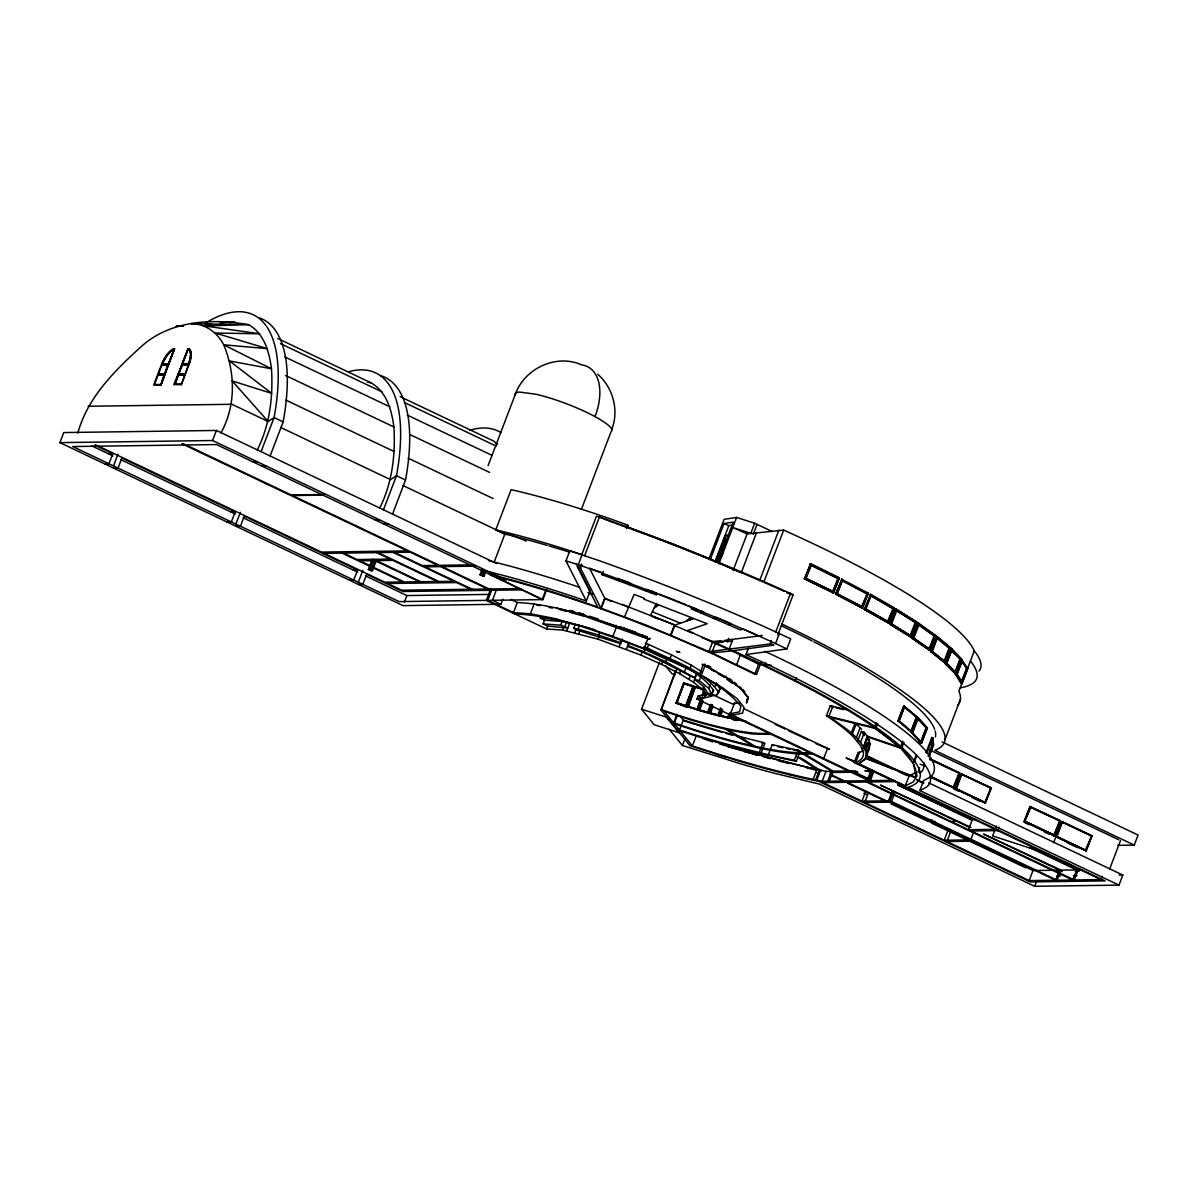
<?xml version="1.0" encoding="UTF-8"?>
<svg xmlns="http://www.w3.org/2000/svg" width="1198" height="1198" viewBox="0 0 1198 1198"><rect width="100%" height="100%" fill="white"/><g stroke="black" fill="none" stroke-linecap="round" stroke-linejoin="round"><path stroke-width="1.5" d="M870.033 742.76L864.806 759.727L858.502 763.74M870.332 743.943L868.655 749.649L866.139 751.85M257.271 450.044C269.849 424.841 273.189 396.643 271.482 368.789C269.28 352.047 264.369 333.703 248.69 324.703C212.585 318.324 170.82 320.3 141.993 345.923C115.173 370.167 87.604 397.212 77.825 433.107M277.756 338.51L371.095 382.851C386.774 391.851 391.671 410.195 393.887 426.937C395.58 454.776 392.255 482.974 379.676 508.177M748.181 696.622L746.474 703.031L747.911 697.356L741.113 688.73L726.542 677.739L705.203 665.115L702.327 664.396L706.371 666.717M747.747 698.344L746.878 701.773L748.136 698.449M648.432 589.865L656.953 593.16L656.459 594.957L630.073 584.968L630.597 583.097M646.216 591.078L646.74 589.206M651.338 593.025L651.847 591.183M611.744 429.468C619.261 410.54 613.002 387.523 597.772 374.27M188.61 363.563L189.539 362.425A16.832 6.739 -64.6 0 0 188.895 349.442L187.906 349.022L182.321 363.653L188.61 363.563L189.074 362.2A16.832 6.739 -64.6 0 0 188.445 349.232M502.741 599.24L500.824 604.271L403.037 605.619L59.9 442.631L63.749 432.553L216.419 430.456L496.646 563.554M94.672 445.087L112.807 453.698L108.958 463.776L104.54 463.836M113.496 465.917L117.988 454.177M153.778 384.843L161.565 364.432A17.371 6.963 -64.6 0 1 174.354 348.618L161.011 384.962L154.228 385.052L162.015 364.656A17.371 6.963 -64.6 0 1 174.803 348.828M164.021 375.049L160.951 384.453L164.47 375.259L157.717 375.139L164.47 375.259M164.396 374.046L167.915 364.851L164.86 374.255L158.106 374.135L164.86 374.255M162.015 363.922L168.289 363.848L174.339 349.427L168.753 364.057L162.464 364.147L162.584 362.575A16.832 6.739 -64.6 0 1 173.186 349.442L173.875 349.217M174.354 348.618L161.011 384.962M174.099 384.558L188.356 348.648A17.371 6.963 -64.6 0 1 189.119 364.282L181.332 384.678L174.099 384.558L188.356 348.648M178.502 375.064L174.998 384.259L178.053 374.854L184.792 374.989L178.053 374.854M178.427 373.851L185.181 373.971L178.427 373.851L181.946 364.656L188.7 364.791L181.946 364.656M178.891 374.061L182.395 364.866M182.321 363.653L187.906 349.022M187.906 348.423A17.371 6.963 -64.6 0 1 188.67 364.057L181.332 384.678M59.9 442.631L212.585 440.52L216.419 430.456M221.016 432.807C235.976 405.808 235.407 372.892 223.727 344.799C217.347 332.475 205.337 323.685 191.156 323.655L248.69 324.703L204.349 325.916L259.741 333.793L215.311 333.029L267.439 348.678L223.727 344.799L271.482 368.789L229.402 360.912L271.736 393.393L232.142 380.919L268.172 421.501L274.072 417.563L283.147 421.876L270.134 455.959M113.6 468.133L118.033 468.074L121.882 458.01L235.212 511.846L231.364 521.909L226.931 521.969M261.059 451.661L274.072 417.563A188.955 75.639 -64.6 0 0 205.232 323.22M235.901 524.065L240.379 512.31M236.006 526.281L240.424 526.221L244.272 516.143L357.603 569.978L353.769 580.057L349.337 580.117M383.465 509.794L396.478 475.711A188.955 75.639 -64.6 0 0 349.022 371.65M358.292 582.213L362.784 570.458M376.322 560.589L420.798 581.719L437.33 581.479L392.869 560.365L376.322 560.589L372.488 570.667L371.051 570.682L368.355 569.409L372.204 559.346M368.355 569.409L369.793 569.394L373.641 559.316M371.051 570.682L374.884 560.619L419.36 581.734L404.25 581.943L359.789 560.829L374.884 560.619M392.525 514.107L405.538 480.009A188.955 75.639 -64.6 0 0 380.245 375.498M404.325 602.265L406.886 595.556L489.907 594.403M488.095 465.618L515.814 393.049C525.428 367.951 556.785 353.68 581.584 364.866A51.754 30.549 -61.5 0 1 595.032 416.619M504.807 534.233L495.747 529.92L511.127 489.638A218.68 38.725 20.9 0 1 627.677 525.113L628.785 527.524L676.645 545.404L723.307 564.737M486.059 570.997L484.142 576.043L482.704 576.058L479.979 574.77L481.91 569.739M479.979 574.77L481.416 574.74L483.348 569.709M482.704 576.058L484.621 571.027M494.025 562.491L504.912 533.964A259.622 45.973 20.9 0 1 547.276 545.419M490.866 588.428L486.313 600.378L546.528 628.995L562.581 630.058L598.101 639.193L640.93 655.081L661.536 664.366L679.521 673.65L693.522 682.261L702.507 689.554L705.907 695.005L704.559 697.326L696.937 699.033L698.045 696.113L706.011 693.822L710.923 695.903L711.867 693.417M491.599 590.3L487.751 600.363L513.478 612.597L517.281 602.489C562.521 604.96 605.364 622.226 647.279 638.085M496.286 590.225L492.453 600.303L500.824 604.271M511.995 612.582L530.444 613.75L534.293 603.672M546.033 589.536L542.185 599.614L489.533 574.246A259.622 45.973 20.9 0 1 577.421 600.048L597.787 607.072L577.226 566.534L580.176 567.433L600.842 608.135L647.893 625.775L708.931 651.607L771.212 643.82L773.938 645.108L732.787 650.754M542.919 599.599L216.524 444.563L72.689 446.54L399.099 601.591L542.919 599.599L546.767 589.536M581.359 509.509L611.04 431.759A51.754 9.165 20.9 0 0 589.97 413.984A51.754 9.165 20.9 0 0 536.12 394.262L519.767 392.09A51.754 9.165 20.9 0 0 515.095 395.34M576.328 563.674L590.15 590.958L586.316 601.022L565.965 560.904L569.814 550.825L599.719 560.829A429.887 76.133 20.9 0 1 763.605 626.359L790.725 638.848L786.876 648.912L745.98 654.542L748.54 647.833M543.113 623.918L560.649 625.191L567.762 628.022L547.636 626.075L543.113 623.918L544.536 620.19L562.072 621.462L575.145 624.353L573.722 628.081L575.879 629.804L620.384 643.581L622.511 639.088M546.528 628.995L547.636 626.075M581.719 554.779L596.454 516.173L599.404 517.072A418.941 74.186 20.9 0 1 790.455 593.459L793.166 594.747L777.787 635.03M565.965 560.904L578.29 564.692L582.138 554.629M580.176 567.433L581.449 564.078M584.654 555.677L599.404 517.072L614.2 522.927M580.551 568.196L581.839 564.842M560.649 625.191L562.072 621.462M562.581 630.058L563.704 627.138M565.007 626.15L566.429 622.421M566.654 630.957L569.754 622.825M574.77 632.724L575.879 629.804M573.722 628.081L578.08 629.04L579.023 626.554M556.711 608.105L584.639 615.697L585.013 614.694M578.829 633.622L579.937 630.702M630.073 584.968L602.04 574.726L603.313 571.371M626.404 528.468L627.677 525.113M600.842 608.135L604.691 598.057L589.536 568.226L601.71 572.539L602.04 574.726M491.135 575.369A256.342 45.389 20.9 0 1 601.037 608.824L604.885 598.76L612.058 601.381L604.691 598.057M578.08 629.04L598.641 635.03L599.584 632.544M598.101 639.193L599.225 636.273M584.639 615.697L615.443 625.88L616.012 625.146M530.444 613.75L553.835 618.363L581.943 626.075L612.867 636.378L616.715 626.314M670.386 635.509L624.308 617.329L634.161 594.388L644.374 598.326L643.955 599.195L707.164 623.739L687.577 630.477L693.313 632.918L692.474 633.203L674.234 625.446L670.386 635.509L714.427 654.722L754.8 674.249L756.567 674.399L760.416 664.321L771.153 665.279M619.276 646.501L621.717 640.106M626.374 649.316L628.83 642.937M696.218 674.115L694.795 677.843C672.512 667.63 651.083 654.303 627.497 646.396L629.145 643.146M650.05 638.115L649.675 639.133L647.04 637.98L647.414 636.977L620.085 627.063M640.93 655.081L642.053 652.161M728.669 714.113L739.54 711.822L740.933 706.311C716.419 677.05 677.334 665.189 643.955 648.972L647.804 638.893L586.855 616.985M694.795 677.843L665.699 661.715L643.985 651.907L645.408 648.193C668.634 660.323 697.82 668.155 713.559 690.333L711.732 694.675L706.685 692.654L705.577 695.574M710.189 696.337L716.793 694.915L718.665 692.309C702.402 668.873 671.614 660.727 647.339 647.938L648.642 644.509L645.198 643.131M641.574 709.201L666.462 717.198L679.101 732.727L654.168 724.73L641.574 709.201L659.574 662.075M671.075 635.165L674.923 625.101L693.103 618.842M661.536 664.366L662.659 661.446M665.699 661.715L667.121 658.001M670.161 658.286L671.464 654.857L648.642 644.509M708.961 558.942L724.086 519.348L736.605 517.416L754.65 523.256L772.201 531.523M710.234 559.631L724.011 523.526L733.296 522.088L718.186 561.637M715.011 561.757L728.803 525.652L731.888 525.173M715.655 560.859L725.269 535.671L728.399 535.192M722.379 546.168L725.584 537.782M780.138 772.396L780.078 772.381A307.631 54.479 20.9 0 1 737.938 760.775L690.063 745.8L661.041 710.129L675.522 670.805M717.512 560.574L725.194 540.433M661.041 710.129L676.421 669.847M721.346 556.815L723.278 551.784M718.83 563.959L736.605 517.416M679.521 673.65L680.644 670.73M684.612 671.539L686.035 667.81M676.046 703.046L683.744 682.905L693.747 686.125L686.274 706.55L676.046 703.046L686.948 707.404M676.271 703.331L683.744 682.905M676.735 702.702L684.043 683.564L693.058 686.469L685.96 705.892L676.735 702.702L685.96 705.892M690.003 668.619L691.321 665.189L671.464 654.857M676.96 702.986L684.043 683.564M688.985 679.461L690.093 676.541M676.69 714.308L673.86 722.828A177.948 31.507 20.9 0 0 742.97 743.539L755.174 746.369A177.948 31.507 20.9 0 0 809.324 752.479L809.429 752.479M677.394 715.176L674.189 723.562A181.227 32.091 20.9 0 0 812.139 753.767M733.176 570.353L747.103 533.889L783.672 530.115A323.071 57.205 20.9 0 1 974.274 650.918A278.206 49.268 20.9 0 1 978.976 671.135M693.522 682.261L696.622 674.145M754.65 523.256L750.802 533.32L732.757 527.494L747.103 533.889M685.75 705.607L693.058 686.469M686.05 706.281L693.747 686.125M699.332 674.893L703.181 664.83M695.11 686.574L687.727 707.015L695.11 686.574L703.241 689.03M753.228 534.473L757.076 524.395M708.931 651.607L712.78 641.529L720.597 640.765L723.322 642.053L715.64 642.817L711.807 652.88L756.567 674.399M680.15 716.105L683.324 720.013L679.476 730.076L700.306 736.485A303.079 53.67 20.9 0 0 759.247 752.524L768.382 754.68A303.079 53.67 20.9 0 0 794.289 760.206L796.311 761.404L800.159 751.341M700.501 700.62L697.191 709.321L688.401 706.67L695.394 687.218L704.499 690.183M711.732 694.675L708.677 688.326L699.303 680.629L700.725 676.9M731.469 715.446L742.625 713.095L744.063 707.434L737.264 698.808L722.694 687.817L701.354 675.193L705.203 665.115M741.248 572.704L756.627 532.421M702.507 689.554L703.615 686.634L694.63 679.341L699.303 680.629M928.72 782.848L1122.825 875.064L1118.977 885.127L1034.698 886.295L819.717 784.181L774.537 773.294A318.713 56.441 20.9 0 1 741.457 764.024L682.411 745.485L684.986 738.762M697.191 709.321L700.201 700.321M702.193 695.095L704.184 689.883M702.492 695.409L703.825 691.935M701.01 699.602L697.476 709.98L701.324 699.902M702.298 696.233L704.214 691.201M703.256 694.87L704.529 691.516M711.522 704.664L708.317 713.065L698.898 710.399L702.342 699.991M698.898 710.399L702.732 700.336M704.469 695.783L705.802 692.294M699.557 710.025L708.033 712.421L699.557 710.025L702.882 701.339M704.559 697.326L706.011 693.822M705.907 695.005L707.03 692.085L703.615 686.634M708.677 688.326L710.1 684.597M761.614 635.599L724.67 640.361L727.381 641.664L728.669 638.294M698.045 696.113L702.582 698.269L710.519 696.517L711.941 692.803M728.968 649.63L732.817 639.567M893.409 780.317L822.157 781.306L807.647 778.206A304.891 53.985 20.9 0 1 714.892 753.138L692.354 745.905L696.323 735.871M715.161 686.289L716.464 682.875L719.968 688.88L718.665 692.309M707.644 712.091L710.294 705.128M708.317 713.065L711.118 704.334M759.577 580.731L778.88 530.19M721.256 709.066L718.695 715.775L709.68 713.439L712.406 704.694M709.68 713.439L712.496 705.742M716.793 694.915L719.968 688.88M710.324 713.05L718.441 715.161L710.324 713.05L712.99 706.101M747.567 696.922L740.424 688.191L725.569 677.14L725.958 676.136M764.024 581.569L783.672 530.115M736.695 664.516L740.544 654.452L715.64 642.817M717.961 714.802L720.612 707.838M718.695 715.775L720.777 708.707M729.822 714.742L728.534 718.096L719.429 715.73L722.005 709.021M719.998 716.105L722.05 710.115M720.627 715.7L728.294 717.497L720.627 715.7L722.619 710.489M727.725 717.123L729.058 713.634M728.534 718.096L729.881 712.69M734.778 702.372L730.286 714.128L870.362 780.647L874.211 770.569M729.118 717.991L737.743 720.028L729.118 717.991L730.406 714.637M740.424 688.191L740.798 687.188M729.717 717.572L737.534 719.444L729.717 717.572L731.035 714.098M729.762 718.396L731.05 715.026M730.361 717.961L731.693 714.487M754.8 674.249L758.634 664.171L760.416 664.321M770.074 643.97L771.362 640.616M775.705 632.065L790.455 593.459L786.787 593.055M863.114 750.622A229.073 40.567 20.9 0 1 859.535 752.329L858.097 752.359L854.249 762.422L905.254 785.948L913.25 781.935L916.949 776.079C914.194 751.206 887.014 738.567 869.658 724.176A308.874 54.704 20.9 0 0 795.023 681.093L764.414 665.998L765.702 662.644M786.876 648.912L775.54 643.521L779.389 633.457M804.337 578.754L810.642 563.674L839.394 577.87L833.628 592.98L804.337 578.754L833.628 592.98M804.876 578.784L810.642 563.674M805.595 578.185L811.136 565.112L838.136 578.439L833.149 591.542L805.595 578.185L833.149 591.542M806.134 578.2L811.136 565.112M759.247 752.524L763.096 742.461L764.728 743.584A306.359 54.254 20.9 0 1 761.599 742.82M680.179 730.945A306.359 54.254 20.9 0 0 760.88 753.647L764.728 743.584M795.023 681.093L796.311 677.739M768.382 754.68L772.231 744.617A303.079 53.67 20.9 0 0 798.138 750.128L833.059 771.138L855.043 770.838L857.768 772.126L830.259 772.5M832.595 591.513L838.136 578.439M833.089 592.95L839.394 577.87M835.575 594.178L841.984 579.143L835.575 594.178L862.59 608.255L868.355 593.145L841.34 579.068M836.758 593.594L842.389 580.581L867.172 593.729L862.171 606.817L836.758 593.594L862.171 606.817M837.402 593.669L842.389 580.581M794.289 760.206L798.138 750.128M861.527 606.742L867.172 593.729M861.946 608.18L868.355 593.145M864.222 609.378L870.721 594.403L894.337 607.985L888.572 623.095L864.222 609.378L888.572 623.095M864.956 609.512L870.721 594.403M866.064 608.913L871.051 595.825L893.229 608.584L888.242 621.687L865.315 608.779L888.242 621.687M859.535 752.329L855.686 762.407A229.073 40.567 20.9 0 0 863.414 752.883L860.598 745.635L853.38 736.905A229.073 40.567 20.9 0 0 826.44 715.76L830.289 705.697L849.112 710.279M832.835 706.281L828.986 716.359C842.748 726.916 861.092 736.366 866.483 754.006M813.157 779.389L816.991 769.311L796.85 756.567C808.8 760.176 817.785 773.728 831.622 771.153L827.773 781.231M815.598 779.898L819.447 769.835M827.563 748.421L823.715 758.484L822.128 758.514M816.796 780.168L820.645 770.089M822.157 781.306L825.991 771.227M887.493 621.552L893.229 608.584M888.467 621.298L894.337 607.985M829.211 781.216L833.059 771.138M889.874 624.143L895.64 609.033L896.448 609.213L916.949 622.196L911.169 637.306L889.874 624.143L911.169 637.306M890.683 624.323L896.448 609.213M891.686 623.709L896.688 610.621L895.879 610.441L915.946 622.81L910.944 635.913L890.878 623.529L910.944 635.913M851.269 733.086L855.117 723.008L861.587 729.283M852.302 734.045L856.151 723.981M856.315 737.788L860.164 727.725M857.528 741.442L861.377 731.364L864.387 732.352L867.157 736.126L903.247 748.451M860.523 742.401L864.372 732.322M867.157 736.126L863.818 746.998L867.666 736.935L901.989 748.63M862.56 749.454L867.681 736.021M865.33 747.851L867.262 742.82A229.073 40.567 20.9 0 1 866.993 745.845M876.127 722.424L874.211 727.456L826.44 715.76M865.63 750.517L869.463 740.454L867.666 736.935M910.121 635.734L915.122 622.646M902.738 741.143L900.177 747.851L875.738 728.549L877.655 723.517M915.497 772.665L909.102 775.885L905.254 785.948L858.652 763.665L865.48 758.454L869.613 747.866M912.127 638.249L917.893 623.14L918.776 623.364L935.848 635.554L930.082 650.664L912.127 638.249L930.082 650.664M913.026 637.621L918.027 624.517L918.911 624.742L934.949 636.198L929.947 649.286L913.026 637.621L929.064 649.061L934.066 635.973L918.027 624.517M913.011 638.474L918.776 623.364M913.909 637.83L918.911 624.742M871.859 771.931L868.011 782.009L1074.277 879.976L1078.125 869.913L1081.689 869.868M854.294 761.104L846.073 757.975L872.623 770.599L868.775 780.662L696.937 699.033M1102.235 876.262L1100.962 879.617L894.681 781.635L822.876 782.623L861.946 801.192L865.795 791.114M1100.962 879.617L1029.142 880.605L864.701 802.495L868.55 792.432M903.681 705.832L917.249 717.542L911.873 731.649L899.249 720.882L904.625 706.775L903.681 706.506L898.305 720.612L911.873 732.322L897.916 720.941L903.681 705.832L917.638 717.213L911.618 732.787L920.663 742.715L926.443 727.56L927.432 727.86L921.651 743.015L917.698 741.787M904.625 706.101L898.859 721.211L897.916 720.941M929.843 648.762L934.964 635.329L917.893 623.14M930.681 651.487L936.447 636.393L937.39 636.647L950.793 647.863L945.012 662.973L930.681 651.487L945.012 662.973M931.46 650.828L936.462 637.74L937.405 637.995L949.999 648.537L944.997 661.625L931.46 650.828L944.997 661.625M931.61 651.757L937.39 636.647M932.403 651.098L937.405 637.995M903.921 742.146L901.36 748.87L913.146 763.216L916.35 754.815M903.681 706.506L916.305 717.273L910.929 731.379L911.873 731.649M910.929 732.053L916.695 716.943L917.638 717.213M918.342 718.605L917.354 718.291L926.114 727.905L920.708 742.056L921.696 742.356L927.102 728.219L917.413 717.647L918.402 717.946L912.606 733.101L911.618 732.787M861.946 801.192L889.934 800.803L893.783 790.725L892.345 790.755L888.497 800.818L1055.693 880.245L1059.541 870.167L983.603 834.093L1060.979 870.152L1076.688 869.928L1072.839 880.006L866.573 782.024L870.422 771.946L864.866 770.703L872.623 770.599M944.054 661.356L949.056 648.268L936.462 637.74M944.713 661.026L949.849 647.594L936.447 636.393M895.101 792.058L891.252 802.136L864.701 802.495M945.237 663.677L955.749 674.04L945.237 663.677L951.002 648.567L951.991 648.867L961.515 658.945L955.585 674.609L961.11 683.384L962.114 683.729L967.894 668.619L961.35 659.499L966.876 668.289L961.11 683.384M960.841 659.634L950.898 649.885L960.841 659.634L955.839 672.737L954.866 672.422L945.911 662.973L950.284 651.517M946.21 663.977L951.991 648.867M955.839 672.737L946.884 663.273L951.886 650.185M914.224 762.287L916.784 755.579M954.866 672.422L959.853 659.334M954.761 673.74L960.526 658.63L951.002 648.567M918.042 772.351L919.645 767.813M931.819 737.444L926.054 752.554L927.072 752.928L932.838 737.818L931.819 737.444L932.508 744.332L928.031 756.088M962.114 683.729L956.603 674.953L962.368 659.843M966.322 669.023L961.32 682.111L962.338 682.456L957.157 674.204L962.144 661.116L961.14 660.772L967.34 669.368L962.144 661.116M929.154 756.073L933.332 745.096L932.658 738.432L931.64 738.058L932.314 744.722L933.377 745.156L929.888 750.682M928.899 756.911L933.542 744.707L932.838 737.818M1118.977 885.127L919.839 790.53L923.688 780.467L930.262 777.158M974.274 650.918L958.894 691.201A323.071 57.205 20.9 0 1 957.531 705.517M945.057 739.466L960.452 699.183M930.621 776.589L953.189 787.296L959.044 773.204L929.558 759.427M953.443 788.014L959.688 772.905L953.922 788.014L930.172 776.963M961.021 773.773L955.255 788.883L985.175 803.094L991.42 787.985L961.021 773.773L991.42 787.985M958.804 791.279L953.818 788.898L955.734 788.883L961.5 773.773M956.378 788.584L961.769 774.492L990.776 788.269L984.921 802.375L955.899 788.598L984.921 802.375M948.037 830.184L944.189 840.247L970.739 839.888L973.944 831.502M950.763 831.487L946.914 841.55L973.465 841.191M975.876 819.597L972.312 819.657L968.463 829.72L995.149 829.36M985.175 803.094L990.941 787.985M996.422 825.991L992.633 835.949L1049.134 854.294M999.102 827.264L997.814 830.618L971.144 830.993M1060.29 820.69L1054.045 835.8L1024.125 821.588L1029.891 806.494L1060.29 820.69L1054.525 835.8L1053.237 835.815M1024.125 821.588L1030.37 806.479M1024.769 821.304L1030.639 807.197L1024.769 821.304L1054.255 835.081L1025.248 821.304M1029.142 880.605L1032.99 870.527L1059.541 870.167M1053.776 835.081L1059.646 820.974L1030.16 807.212M1034.698 886.295L1036.614 881.249M1053.551 842.718L1062.102 821.558L1092.022 835.77L1086.257 850.88L1055.857 836.668L1086.257 850.88M1056.337 836.668L1062.102 821.558M1056.98 836.369L1062.371 822.277L1091.378 836.054L1085.523 850.161L1056.501 836.384L1085.523 850.161M1060.979 870.152L1057.13 880.216L889.934 800.803M1085.777 850.88L1092.022 835.77M1109.603 869.134L1120.504 840.607M1117.764 845.339L1134.251 845.114L1138.1 835.051L942.032 741.906M162.464 364.147L163.033 362.784A16.832 6.739 -64.6 0 1 173.635 349.651L174.339 349.427M656.145 603.897L650.649 615.293L674.923 625.101L622.271 604.481L628.141 607.251M931.445 748.421L933.137 745.74M712.346 692.174L713.559 690.333M654.872 606.517L656.848 604.166M655.83 606.892L657.807 604.541M654.033 608.27L658.526 604.825M686.11 621.238L690.602 617.794M687.907 619.86L691.351 618.108M688.91 620.279L692.354 618.527M919.839 790.53L926.413 787.236A323.146 57.219 20.9 0 0 770.718 665.938L745.98 654.542M696.173 610.98L698.748 609.962L687.996 605.529M701.13 613.077L703.765 612.043L700.426 610.651M713.454 618.273L716.09 617.24L731.514 623.873L728.07 624.562L691.216 608.884L693.747 607.895M740.274 702.507L732.517 704.035L713.08 694.81M649.675 639.133L647.804 638.893M229.267 322.891L234.718 321.783L220.058 322.921M729.357 535.626L725.269 535.671M761.913 635.449L758.499 635.898L743.524 629.16L740.079 629.849L728.07 624.562M790.455 593.459L789.302 593.624M721.96 641.409L726.033 641.005M727.381 641.664L732.278 641.17M711.807 652.88L731.693 650.918L764.414 665.998M183.414 325.751L176.091 326.305L183.429 326.111M205.397 324.044L210.893 323.625M771.467 734.374L753.512 734.045A139.852 24.769 20.9 0 1 727.74 729.627L717.752 727.306A139.852 24.769 20.9 0 1 672.962 714.203L664.111 711.178L692.354 745.905M182.785 363.863L187.487 363.803M167.915 364.851L161.61 364.941L168.364 365.061M160.951 384.453L154.662 384.543M174.534 384.049L180.838 383.959M88.083 406.257L231.903 404.28L268.172 421.501M108.389 453.757L112.807 453.698M252.793 461.784L257.211 461.724M261.853 466.097L266.285 466.037M324.344 494.489L291.174 494.939L183.384 443.739M323.849 495.148L292.522 495.583L439.307 565.306L472.701 564.842M230.78 511.905L235.212 511.846M375.184 519.932L379.616 519.872M384.259 524.23L388.676 524.17M475.426 566.145L442.032 566.609L489.173 588.997M353.185 570.038L357.603 569.978M501.797 580.072L506.23 580.012L212.585 440.52M358.412 584.414L362.829 584.354L366.678 574.291L402.947 591.513L522.448 589.865M520.711 588.562L401.659 590.21L387.583 583.516L456.618 582.572L470.694 589.251M514.796 613.915C559.78 615.772 602.309 633.308 643.955 648.972M953.189 787.296L931.101 776.574M927.117 820.241L932.433 820.166M929.843 821.543L935.159 821.469M952.859 821.229L956.408 821.184M1058.538 871.515L1062.282 871.455M1075.34 871.275L1079.084 871.231M1056.861 875.963L1060.53 875.918M1073.348 875.738L1077.017 875.693M1119.157 875.109L1122.825 875.064M679.745 652.326L676.226 651.368L679.566 652.311M702.327 664.396L725.569 677.14M557.295 619.366L539.999 618.033L544.536 620.19M761.389 663.348L757.825 663.033L740.544 654.452M789.512 594.343L793.166 594.747M871.051 595.825L892.495 608.464M745.53 721.106L738.178 719.848L746.234 721.51M704.244 664.231L705.278 664.411M536.689 604.975L540.193 605.664M548.969 607.401L552.473 608.09M793.211 749.948L796.266 750.562M796.311 761.404L760.88 753.647M733.206 719.893L736.441 720.552M367.606 382.117L371.095 382.851M786.966 748.645L790.111 749.304M816.991 769.311L802.076 766.001A304.891 53.985 20.9 0 1 751.401 752.823L696.203 735.827M813.262 769.296L821.004 770.958M916.949 622.196L895.64 609.033M807.167 767.888L820.84 770.913L727.096 746.279L729.507 747.028M576.597 624.667L579.503 625.311M777.547 746.564L782.938 747.777M806.913 767.858L810.088 768.577M816.048 772.455L819.327 773.204M719.429 715.73L727.965 717.722M772.231 744.617L773.953 745.755M790.156 774.896L790.216 774.911A308.575 54.644 20.9 0 0 818.713 781.351L1030.415 881.923L1105.11 880.889L908.069 787.281A312.154 55.273 20.9 0 0 732.832 650.769M836.279 707.853L843.497 709.62M830.618 717.482L875.738 728.549M934.964 635.329L935.848 635.554M934.066 635.973L934.949 636.198M788.958 763.56L778.82 760.985M780.078 772.381L790.216 774.911M488.47 560.544L509.584 565.995A270.598 47.92 20.9 0 1 579.637 587.319M484.621 570.622L505.751 576.058A270.598 47.92 20.9 0 1 575.789 597.398L586.316 601.022M709.201 713.08L718.216 715.416M569.799 610.546L574.875 611.923L569.709 610.486M763.246 756.822L770.224 758.708M559.481 609.468L566.325 611.354M569.739 612.283L585.148 616.521M757.525 755.219L743.329 751.161M949.849 647.594L950.793 647.863M949.056 648.268L949.999 648.537M698.494 710.07L707.913 712.72M916.305 717.273L917.249 717.542M898.305 720.612L899.249 720.882M743.524 751.206L748.75 752.703M752.224 753.692L757.45 755.189M581.21 625.82L594.927 629.804M730.72 747.402L741.787 750.712M695.409 686.873L701.923 688.85M696.877 709.021L688.401 706.67M687.412 706.715L697.476 709.98M719.564 743.973L725.584 745.815M960.526 658.63L961.515 658.945M945.911 662.973L946.884 663.273M715.251 753.886L726.872 757.48M926.114 727.905L927.102 728.219M683.324 720.013L704.154 726.422A303.079 53.67 20.9 0 0 763.096 742.461M712.9 741.861L703.406 738.807M675.238 674.788L671.943 673.725L665.399 665.669M683.953 683.174L693.971 686.409M684.268 683.848L693.268 686.754M589.536 616.176L598.296 619.081M956.139 673.875L957.157 674.204M955.585 674.609L956.603 674.953M588.053 592.321L593.145 594.073M598.641 635.03L621.088 642.817M866.409 739.376L869.463 740.454M578.29 564.692L595.87 570.907A429.887 76.133 20.9 0 1 759.757 636.423L775.54 643.521M615.802 523.496L630.328 528.752M612.043 601.052L622.301 604.81M601.037 608.824L624.308 617.329M932.508 744.332L933.542 744.707M932.314 744.722L933.332 745.096M926.249 752.164L927.282 752.539M631.945 529.336L646.486 534.712M629.01 582.513L617.854 578.379L618.183 580.566M648.103 535.311L662.614 540.807M623.634 628.037L635.479 632.589M620.205 626.824L635.434 632.679M640.511 634.626L647.294 637.231M615.443 625.88L647.04 637.98M630.492 630.447L635.569 632.409M612.867 636.378L644.494 648.567L674.684 661.805L701.354 675.193M865.765 757.93L916.126 777.397L913.58 763.965M865.48 758.454L915.811 777.891M664.231 541.421L678.697 547.022M920.049 764.189L924.122 765.777M680.314 547.651L696.323 553.985M659.424 594.118L675.432 600.453M628.201 645.632L643.985 651.907M643.895 646.561L647.339 647.938M697.91 554.629L710.639 559.766M677.005 601.082L686.424 604.885M652.341 611.789L680.524 623.17M652.97 616.835L657.882 618.827M712.226 560.409L759.038 580.146M692.893 633.053L702.672 637.351M760.73 580.895L772.56 586.107M724.82 565.396L739.765 572.045M724.011 523.526L728.803 525.652M712.78 641.529L702.118 637.426L729.447 649.915M774.252 586.855L784.286 591.363M764.668 651.308L774.552 655.875A323.146 57.219 20.9 0 1 931.67 775.795M513.388 612.567L516.233 613.9M400.162 396.658L493.501 440.984L497.634 444.398M280.467 343.631L382.147 391.926M404.535 402.573L496.212 446.105M284.839 356.944L389.844 406.811M407.23 415.077L492.243 455.45M285.558 375.483L393.887 426.937M409.626 434.41L489.623 472.416M285.798 400.072L394.142 451.526M408.204 458.205L493.202 498.593M405.538 480.009L396.478 475.711L390.578 479.649L280.572 427.386M402.977 485.534L506.305 534.622M1134.251 845.114L934.799 750.382A323.071 57.205 20.9 0 0 781.381 623.784M930.187 750.203L1118.812 839.798M929.768 758.693L959.688 772.905M930.951 759.487L959.209 772.92M1029.891 806.494L1059.811 820.705M1061.623 821.558L1091.543 835.77M930.651 776.963L953.922 788.014M955.734 788.883L985.655 803.094M1024.604 821.588L1054.525 835.8M972.102 797.583L980.413 801.537M1024.365 822.412L1029.396 824.793M1044.476 831.966L1049.508 834.347M1067.717 843.003L1077.691 847.735M916.949 779.613L923.658 782.803M867.936 757.031L882.686 764.039M885.966 765.597L894.172 769.49M898.53 771.572L906.901 775.54M916.949 780.317L923.643 783.492M481.416 574.74L484.142 576.043M743.614 708.542L829.525 749.349L815.988 743.688M775.181 724.311L785.124 729.028M788.434 730.6L808.306 740.05M510.857 599.449L517.281 602.489M854.249 762.422L891.971 780.347M181.916 443.754L407.485 550.9L321.423 552.083L95.855 444.937M487.721 589.012L440.579 566.624L425.005 566.834L472.162 589.236M972.312 819.657L897.616 784.87L971.533 819.986M1030.879 847.465L1078.125 869.913M1029.441 847.495L1076.688 869.928M854.698 772.171L869.538 779.209M970.934 827.384L880.47 785.109L969.586 827.444M853.261 772.186L869.748 780.018M829.974 774.103L1032.99 870.527M830.963 775.271L844.395 781.665M847.765 783.252L884.723 800.818M891.447 804.008L928.405 821.558M931.774 823.161L1025.862 867.861M863.878 793.256L867.232 794.843M369.793 569.394L372.488 570.667M91.857 445.911L112.912 455.914M120.788 459.643L235.317 514.047M243.179 517.791L357.723 572.195M365.555 575.924L406.886 595.556M865.825 755.189L909.102 775.885M810.103 563.659L838.855 577.84M810.582 565.097L837.597 578.424M739.016 654.422L758.634 664.171M841.76 580.506L866.528 593.654M836.219 594.253L862.59 608.255M869.988 594.268L893.603 607.865M707.808 665.489L710.833 667.271M711.178 669.562L714.382 671.449M717.572 673.336L723.981 677.125M797.793 750.861L831.622 771.153M727.74 729.627L755.174 746.369M725.179 729.043L752.629 745.77M691.321 665.189L702.088 671.898M896.688 610.621L915.946 622.81M734.045 682.156L736.74 684.163M729.028 678.308L731.978 680.524M726.812 679.266L732.487 683.549M918.402 717.946L927.432 727.86M921.696 742.356L911.948 732.442L921.651 743.015M669.218 729.253L682.411 745.485M742.805 689.389L744.856 691.995M861.377 731.364L864.447 735.557M496.616 530.31A51.754 9.165 20.9 0 1 526.251 541.062M469.631 430.307A188.955 75.639 -64.6 0 1 501.078 432.673M259.427 317.859A188.955 75.639 -64.6 0 1 283.147 421.876M768.622 733.086A136.557 24.185 20.9 0 1 660.787 709.411M830.289 705.697A229.073 40.567 20.9 0 1 833.134 707.614M548.984 545.914A259.622 45.973 20.9 0 1 569.754 552.248M588.338 592.995A256.342 45.389 20.9 0 1 591.632 594.118M745.62 738.762A306.359 54.254 20.9 0 1 737.414 736.575M732.427 735.213A306.359 54.254 20.9 0 1 725.718 733.341M722.334 732.382A306.359 54.254 20.9 0 1 696.412 724.73M694.645 724.191A306.359 54.254 20.9 0 1 684.028 720.867M781.246 625.7A312.154 55.273 20.9 0 1 812.184 640.96M813.831 641.799A312.154 55.273 20.9 0 1 934.635 729.312M935.159 730.975A312.154 55.273 20.9 0 1 935.413 736.935M923.957 762.782A312.154 55.273 20.9 0 1 920.109 773.084M495.747 529.92A218.68 38.725 20.9 0 1 581.389 554.509M970.425 660.982A278.206 49.268 20.9 0 1 960.362 687.772M342.089 553.117L324.104 553.371L384.828 582.213L402.813 581.958L342.089 553.117M376.606 552.637L343.556 553.102L357.124 559.541L390.189 559.092L376.606 552.637M393.154 552.413L378.044 552.622L438.768 581.464L453.877 581.255L393.154 552.413M410.18 552.173L394.591 552.398L422.265 565.546L437.854 565.336L410.18 552.173M583.321 614.23L578.26 612.852L583.321 614.215"/></g></svg>
